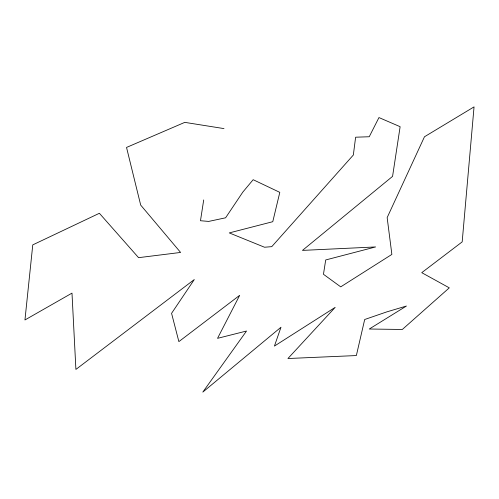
<?xml version="1.0" encoding="UTF-8"?>
<svg xmlns="http://www.w3.org/2000/svg" width="499" height="499" viewBox="0 0 499 499"><rect width="100%" height="100%" fill="white"/><g stroke="black" fill="none" stroke-linecap="round" stroke-linejoin="round"><path stroke-width="0.75" d="M203.698 199.949L200.479 220.726L208.682 221.413L225.604 217.801L242.82 192.096L253.161 179.702L279.802 192.364L272.772 221.699L229.278 232.914L264.526 247.236L271.762 246.649L353.342 155.021L355.619 137.206L369.241 136.745L378.959 117.564L400.129 126.696L392.57 176.378L302.463 250.398L375.597 246.943L325.697 259.96L323.464 274.288L340.723 286.856L391.871 254.415L387.155 217.614L424.474 136.77L474.05 106.88L462.18 241.884L421.749 272.666L449.293 287.848L402.325 329.465L369.285 329.016L406.454 306.018L386.694 311.919L364.688 319.503L356.355 355.556L287.935 358.519L335.191 307.353L274.419 346.081L280.987 327.225L202.794 392.12L246.525 331.03L217.539 338.334L239.682 295.327L178.873 341.615L171.575 313.328L194.298 279.54L75.904 369.422L71.993 293.125L24.95 319.965L32.766 244.878L99.382 213.279L138.572 257.665L180.601 252.444L140.693 205.089L126.528 147.436L184.78 122.367L223.995 128.599"/></g></svg>
